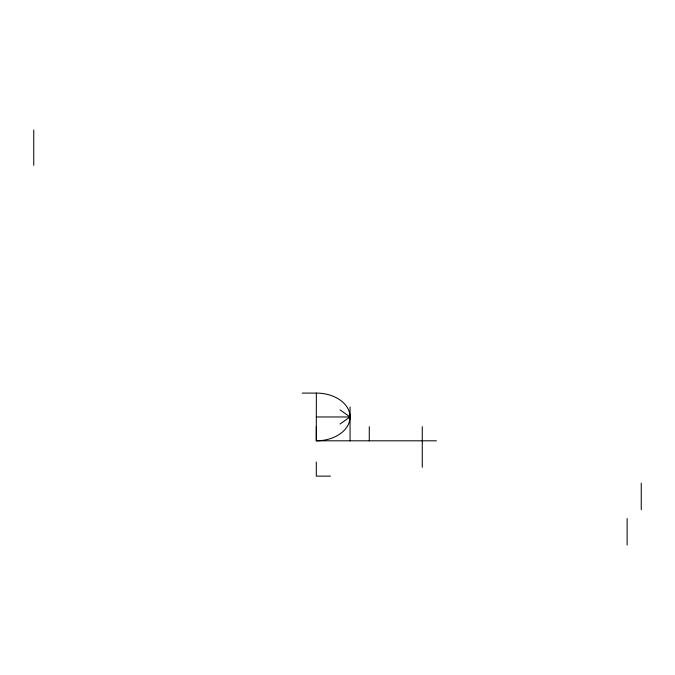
<?xml version="1.0" encoding="UTF-8"?>
<svg xmlns="http://www.w3.org/2000/svg" width="675" height="675" viewBox="0 0 675 675"><rect width="100%" height="100%" fill="white"/><g stroke="black" fill="none" stroke-linecap="round" stroke-linejoin="round"><path stroke-width="1.01" d="M302.231 393.095L316.356 393.095L316.305 440.809L436.396 440.809M340.065 424.018L350.055 416.948A33.742 23.861 0 0 0 316.356 393.086M316.305 416.964L350.055 416.964L340.065 409.885M330.438 476.128L316.305 476.128L316.305 462.004M641.25 483.19L641.25 509.684M627.126 518.51L627.126 545.003M422.272 426.684L422.272 467.303M369.284 426.684L369.284 440.809M350.055 406.957L350.055 440.809M316.305 426.684L316.305 440.809A33.742 23.861 0 0 0 350.055 416.964M33.75 129.997L33.75 165.316"/></g></svg>
